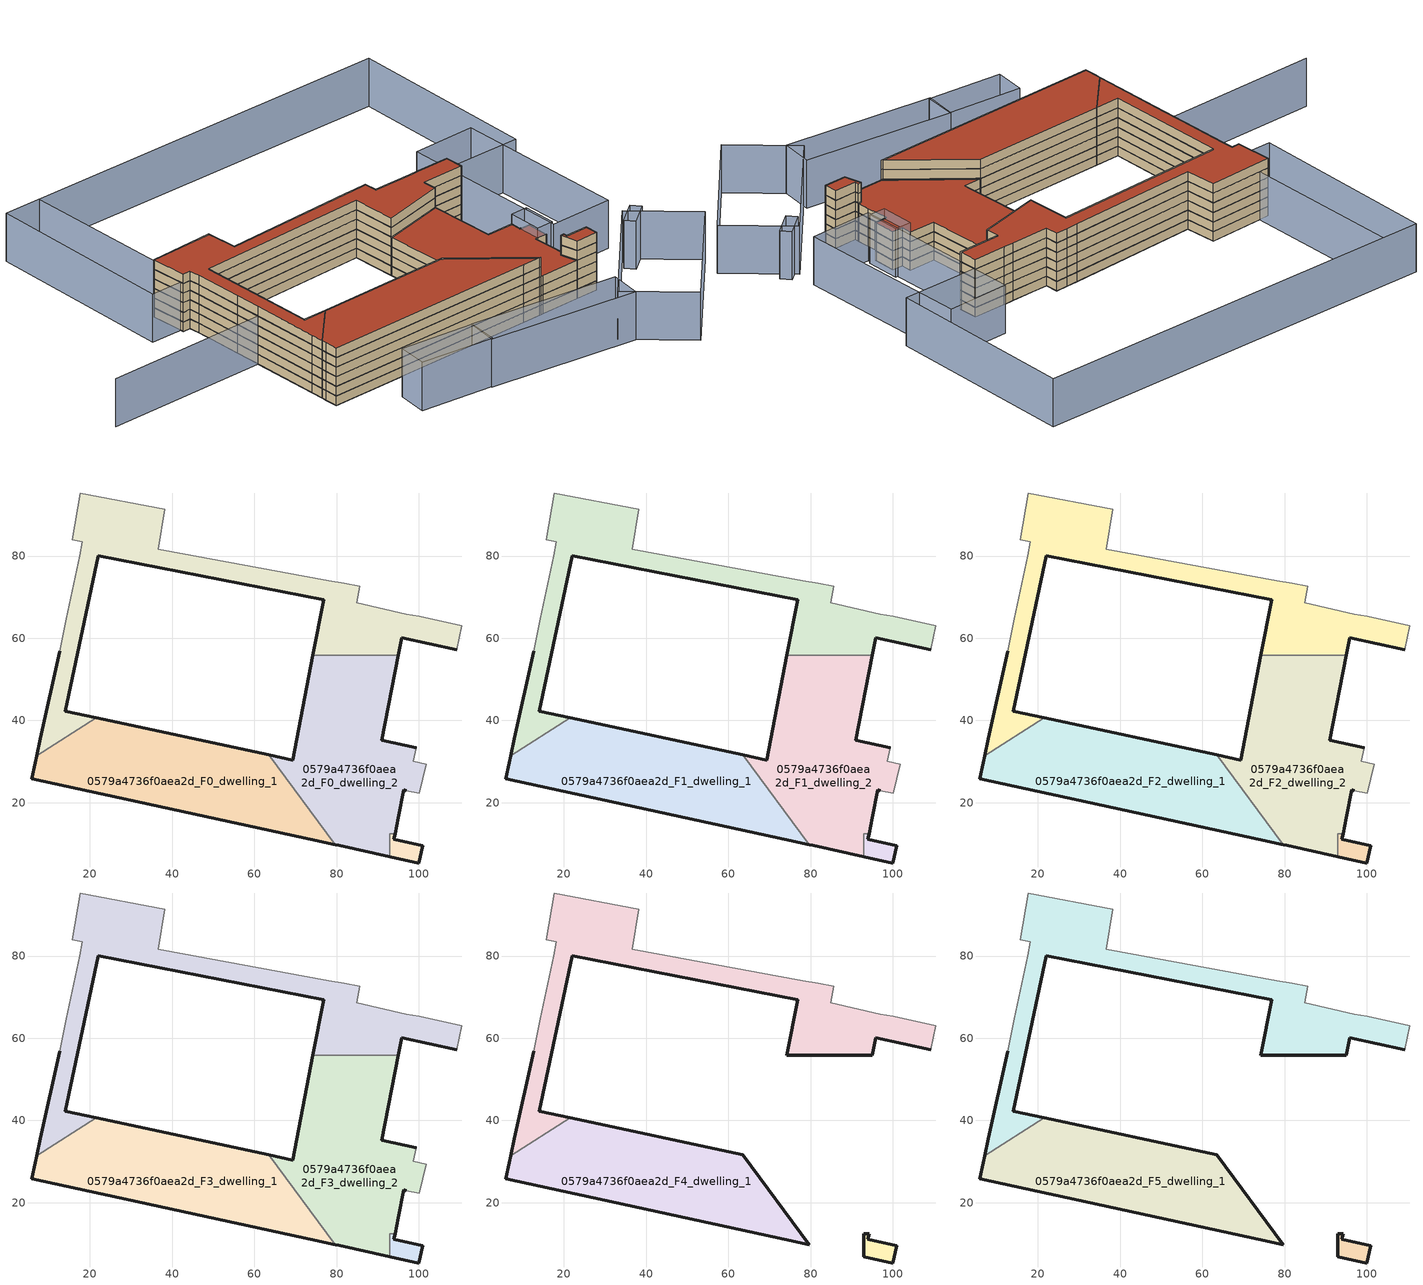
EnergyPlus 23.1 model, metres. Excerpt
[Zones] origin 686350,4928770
0579a4736f0aea2d_F0_dwelling_0
 floor ground (EU_floor_Construction): 109.3,57.15 110.51,63 100.09,65.35 96.97,65.89 84.92,68.65 85.65,72.62 81.82,73.34 78.08,74.04 36.61,81.7 38.16,91.34 17.68,95.34 15.69,83.92 18.16,83.49 17.56,80.11 14.23,64.78 12.6,56.82 7.92,35.5 7.02,31.42 21.55,40.62 13.97,42.25 22.08,80.04 76.89,69.41 74.25,55.83 95,55.83 95.83,60.06 z0
 wall outside (EU_wall_Construction): 109.3,57.15 95.83,60.06 95,55.83 / 74.25,55.83 76.89,69.41 22.08,80.04 13.97,42.25 21.55,40.62 / 7.02,31.42 7.92,35.5 12.6,56.82 z0:3
 wall adiabatic (EU_wall_Construction): 12.6,56.82 14.23,64.78 17.56,80.11 18.16,83.49 15.69,83.92 17.68,95.34 38.16,91.34 36.61,81.7 78.08,74.04 81.82,73.34 85.65,72.62 84.92,68.65 96.97,65.89 100.09,65.35 110.51,63 109.3,57.15 z0:3
 wall to 0579a4736f0aea2d_F0_dwelling_2 (EU_wall_Construction): 95,55.83 74.25,55.83 z0:3
 wall to 0579a4736f0aea2d_F0_dwelling_1 (EU_wall_Construction): 21.55,40.62 7.02,31.42 z0:3
0579a4736f0aea2d_F0_dwelling_1
 floor ground (EU_floor_Construction): 79.73,9.76 63.53,31.61 21.55,40.62 7.02,31.42 6.64,29.68 5.8,25.84 73.61,11.05 z0
 wall outside (EU_wall_Construction): 21.55,40.62 63.53,31.61 / 79.73,9.76 73.61,11.05 5.8,25.84 6.64,29.68 7.02,31.42 z0:3
 wall to 0579a4736f0aea2d_F0_dwelling_2 (EU_wall_Construction): 63.53,31.61 79.73,9.76 z0:3
0579a4736f0aea2d_F0_dwelling_2
 floor ground (EU_floor_Construction): 92.97,6.87 92.97,12.38 94.23,12.38 95.07,16.3 96.32,23.09 97.01,22.95 100.17,22.26 101.87,29.29 98.62,30.05 99.36,33.33 90.97,35.24 95,55.83 74.25,55.83 69.32,30.37 63.53,31.61 79.73,9.76 80.53,9.6 z0
 wall outside (EU_wall_Construction): 63.53,31.61 69.32,30.37 74.25,55.83 / 95,55.83 90.97,35.24 99.36,33.33 / 97.01,22.95 96.32,23.09 95.07,16.3 94.23,12.38 / 92.97,6.87 80.53,9.6 79.73,9.76 z0:3
 wall adiabatic (EU_wall_Construction): 99.36,33.33 98.62,30.05 101.87,29.29 100.17,22.26 97.01,22.95 z0:3
 wall to 0579a4736f0aea2d_F0_circulation (EU_wall_Construction): 94.23,12.38 92.97,12.38 92.97,6.87 z0:3
0579a4736f0aea2d_F0_circulation
 floor ground (EU_floor_Construction): 100.04,5.32 100.94,9.55 93.94,11.07 94.23,12.38 92.97,12.38 92.97,6.87 z0
 wall outside (EU_wall_Construction): 94.23,12.38 93.94,11.07 100.94,9.55 100.04,5.32 92.97,6.87 z0:3
0579a4736f0aea2d_F1_dwelling_0
 floor to 0579a4736f0aea2d_F0_dwelling_0 (EU_floor_Construction): 109.3,57.15 110.51,63 100.09,65.35 96.97,65.89 84.92,68.65 85.65,72.62 81.82,73.34 78.08,74.04 36.61,81.7 38.16,91.34 17.68,95.34 15.69,83.92 18.16,83.49 17.56,80.11 14.23,64.78 12.6,56.82 7.92,35.5 7.02,31.42 21.55,40.62 13.97,42.25 22.08,80.04 76.89,69.41 74.25,55.83 95,55.83 95.83,60.06 z3
 wall outside (EU_wall_Construction): 109.3,57.15 95.83,60.06 95,55.83 / 74.25,55.83 76.89,69.41 22.08,80.04 13.97,42.25 21.55,40.62 / 7.02,31.42 7.92,35.5 12.6,56.82 z3:6
 wall adiabatic (EU_wall_Construction): 12.6,56.82 14.23,64.78 17.56,80.11 18.16,83.49 15.69,83.92 17.68,95.34 38.16,91.34 36.61,81.7 78.08,74.04 81.82,73.34 85.65,72.62 84.92,68.65 96.97,65.89 100.09,65.35 110.51,63 109.3,57.15 z3:6
 wall to 0579a4736f0aea2d_F1_dwelling_2 (EU_wall_Construction): 95,55.83 74.25,55.83 z3:6
 wall to 0579a4736f0aea2d_F1_dwelling_1 (EU_wall_Construction): 21.55,40.62 7.02,31.42 z3:6
0579a4736f0aea2d_F1_dwelling_1
 floor to 0579a4736f0aea2d_F0_dwelling_1 (EU_floor_Construction): 79.73,9.76 63.53,31.61 21.55,40.62 7.02,31.42 6.64,29.68 5.8,25.84 73.61,11.05 z3
 wall outside (EU_wall_Construction): 21.55,40.62 63.53,31.61 / 79.73,9.76 73.61,11.05 5.8,25.84 6.64,29.68 7.02,31.42 z3:6
 wall to 0579a4736f0aea2d_F1_dwelling_2 (EU_wall_Construction): 63.53,31.61 79.73,9.76 z3:6
0579a4736f0aea2d_F1_dwelling_2
 floor to 0579a4736f0aea2d_F0_dwelling_2 (EU_floor_Construction): 92.97,6.87 92.97,12.38 94.23,12.38 95.07,16.3 96.32,23.09 97.01,22.95 100.17,22.26 101.87,29.29 98.62,30.05 99.36,33.33 90.97,35.24 95,55.83 74.25,55.83 69.32,30.37 63.53,31.61 79.73,9.76 80.53,9.6 z3
 wall outside (EU_wall_Construction): 63.53,31.61 69.32,30.37 74.25,55.83 / 95,55.83 90.97,35.24 99.36,33.33 / 97.01,22.95 96.32,23.09 95.07,16.3 94.23,12.38 / 92.97,6.87 80.53,9.6 79.73,9.76 z3:6
 wall adiabatic (EU_wall_Construction): 99.36,33.33 98.62,30.05 101.87,29.29 100.17,22.26 97.01,22.95 z3:6
 wall to 0579a4736f0aea2d_F1_circulation (EU_wall_Construction): 94.23,12.38 92.97,12.38 92.97,6.87 z3:6
0579a4736f0aea2d_F1_circulation
 floor to 0579a4736f0aea2d_F0_circulation (EU_floor_Construction): 100.03,5.32 100.94,9.55 93.94,11.07 94.23,12.38 92.97,12.38 92.97,6.87 z3
 wall outside (EU_wall_Construction): 94.23,12.38 93.94,11.07 100.94,9.55 100.04,5.32 92.97,6.87 z3:6
0579a4736f0aea2d_F2_dwelling_0
 floor to 0579a4736f0aea2d_F1_dwelling_0 (EU_floor_Construction): 109.3,57.15 110.51,63 100.09,65.35 96.97,65.89 84.92,68.65 85.65,72.62 81.82,73.34 78.08,74.04 36.61,81.7 38.16,91.34 17.68,95.34 15.69,83.92 18.16,83.49 17.56,80.11 14.23,64.78 12.6,56.82 7.92,35.5 7.02,31.42 21.55,40.62 13.97,42.25 22.08,80.04 76.89,69.41 74.25,55.83 95,55.83 95.83,60.06 z6
 wall outside (EU_wall_Construction): 109.3,57.15 95.83,60.06 95,55.83 / 74.25,55.83 76.89,69.41 22.08,80.04 13.97,42.25 21.55,40.62 / 7.02,31.42 7.92,35.5 12.6,56.82 z6:9
 wall adiabatic (EU_wall_Construction): 12.6,56.82 14.23,64.78 17.56,80.11 18.16,83.49 15.69,83.92 17.68,95.34 38.16,91.34 36.61,81.7 78.08,74.04 81.82,73.34 85.65,72.62 84.92,68.65 96.97,65.89 100.09,65.35 110.51,63 109.3,57.15 z6:9
 wall to 0579a4736f0aea2d_F2_dwelling_2 (EU_wall_Construction): 95,55.83 74.25,55.83 z6:9
 wall to 0579a4736f0aea2d_F2_dwelling_1 (EU_wall_Construction): 21.55,40.62 7.02,31.42 z6:9
0579a4736f0aea2d_F2_dwelling_1
 floor to 0579a4736f0aea2d_F1_dwelling_1 (EU_floor_Construction): 79.73,9.76 63.53,31.61 21.55,40.62 7.02,31.42 6.64,29.68 5.8,25.84 73.61,11.05 z6
 wall outside (EU_wall_Construction): 21.55,40.62 63.53,31.61 / 79.73,9.76 73.61,11.05 5.8,25.84 6.64,29.68 7.02,31.42 z6:9
 wall to 0579a4736f0aea2d_F2_dwelling_2 (EU_wall_Construction): 63.53,31.61 79.73,9.76 z6:9
0579a4736f0aea2d_F2_dwelling_2
 floor to 0579a4736f0aea2d_F1_dwelling_2 (EU_floor_Construction): 92.97,6.87 92.97,12.38 94.23,12.38 95.07,16.3 96.32,23.09 97.01,22.95 100.17,22.26 101.87,29.29 98.62,30.05 99.36,33.33 90.97,35.24 95,55.83 74.25,55.83 69.32,30.37 63.53,31.61 79.73,9.76 80.53,9.6 z6
 wall outside (EU_wall_Construction): 63.53,31.61 69.32,30.37 74.25,55.83 / 95,55.83 90.97,35.24 99.36,33.33 / 97.01,22.95 96.32,23.09 95.07,16.3 94.23,12.38 / 92.97,6.87 80.53,9.6 79.73,9.76 z6:9
 wall adiabatic (EU_wall_Construction): 99.36,33.33 98.62,30.05 101.87,29.29 100.17,22.26 97.01,22.95 z6:9
 wall to 0579a4736f0aea2d_F2_circulation (EU_wall_Construction): 94.23,12.38 92.97,12.38 92.97,6.87 z6:9
0579a4736f0aea2d_F2_circulation
 floor to 0579a4736f0aea2d_F1_circulation (EU_floor_Construction): 100.03,5.32 100.94,9.55 93.94,11.07 94.23,12.38 92.97,12.38 92.97,6.87 z6
 wall outside (EU_wall_Construction): 94.23,12.38 93.94,11.07 100.94,9.55 100.04,5.32 92.97,6.87 z6:9
0579a4736f0aea2d_F3_dwelling_0
 floor to 0579a4736f0aea2d_F2_dwelling_0 (EU_floor_Construction): 109.3,57.15 110.51,63 100.09,65.35 96.97,65.89 84.92,68.65 85.65,72.62 81.82,73.34 78.08,74.04 36.61,81.7 38.16,91.34 17.68,95.34 15.69,83.92 18.16,83.49 17.56,80.11 14.23,64.78 12.6,56.82 7.92,35.5 7.02,31.42 21.55,40.62 13.97,42.25 22.08,80.04 76.89,69.41 74.25,55.83 95,55.83 95.83,60.06 z9
 wall outside (EU_wall_Construction): 109.3,57.15 95.83,60.06 95,55.83 / 74.25,55.83 76.89,69.41 22.08,80.04 13.97,42.25 21.55,40.62 / 7.02,31.42 7.92,35.5 12.6,56.82 z9:12
 wall adiabatic (EU_wall_Construction): 12.6,56.82 14.23,64.78 17.56,80.11 18.16,83.49 15.69,83.92 17.68,95.34 38.16,91.34 36.61,81.7 78.08,74.04 81.82,73.34 85.65,72.62 84.92,68.65 96.97,65.89 100.09,65.35 110.51,63 109.3,57.15 z9:12
 wall to 0579a4736f0aea2d_F3_dwelling_2 (EU_wall_Construction): 95,55.83 74.25,55.83 z9:12
 wall to 0579a4736f0aea2d_F3_dwelling_1 (EU_wall_Construction): 21.55,40.62 7.02,31.42 z9:12
0579a4736f0aea2d_F3_dwelling_1
 floor to 0579a4736f0aea2d_F2_dwelling_1 (EU_floor_Construction): 79.73,9.76 63.53,31.61 21.55,40.62 7.02,31.42 6.64,29.68 5.8,25.84 73.61,11.05 z9
 wall outside (EU_wall_Construction): 21.55,40.62 63.53,31.61 / 79.73,9.76 73.61,11.05 5.8,25.84 6.64,29.68 7.02,31.42 z9:12
 wall to 0579a4736f0aea2d_F3_dwelling_2 (EU_wall_Construction): 63.53,31.61 79.73,9.76 z9:12
0579a4736f0aea2d_F3_dwelling_2
 floor to 0579a4736f0aea2d_F2_dwelling_2 (EU_floor_Construction): 92.97,6.87 92.97,12.38 94.23,12.38 95.07,16.3 96.32,23.09 97.01,22.95 100.17,22.26 101.87,29.29 98.62,30.05 99.36,33.33 90.97,35.24 95,55.83 74.25,55.83 69.32,30.37 63.53,31.61 79.73,9.76 80.53,9.6 z9
 wall outside (EU_wall_Construction): 63.53,31.61 69.32,30.37 74.25,55.83 / 95,55.83 90.97,35.24 99.36,33.33 / 97.01,22.95 96.32,23.09 95.07,16.3 94.23,12.38 / 92.97,6.87 80.53,9.6 79.73,9.76 z9:12
 wall adiabatic (EU_wall_Construction): 99.36,33.33 98.62,30.05 101.87,29.29 100.17,22.26 97.01,22.95 z9:12
 wall to 0579a4736f0aea2d_F3_circulation (EU_wall_Construction): 94.23,12.38 92.97,12.38 92.97,6.87 z9:12
 roof outside (EU_roof_Construction): 95,55.83 90.97,35.24 99.36,33.33 98.62,30.05 101.87,29.29 100.17,22.26 97.01,22.95 96.32,23.09 95.07,16.3 94.23,12.38 92.97,12.38 92.97,6.87 80.53,9.6 79.73,9.76 63.53,31.61 69.32,30.37 74.25,55.83 z12
0579a4736f0aea2d_F3_circulation
 floor to 0579a4736f0aea2d_F2_circulation (EU_floor_Construction): 100.03,5.32 100.94,9.55 93.94,11.07 94.23,12.38 92.97,12.38 92.97,6.87 z9
 wall outside (EU_wall_Construction): 94.23,12.38 93.94,11.07 100.94,9.55 100.04,5.32 92.97,6.87 z9:12
0579a4736f0aea2d_F4_dwelling_0
 floor to 0579a4736f0aea2d_F3_dwelling_0 (EU_floor_Construction): 109.3,57.15 110.51,63 100.09,65.35 96.97,65.89 84.92,68.65 85.65,72.62 81.82,73.34 78.08,74.04 36.61,81.7 38.16,91.34 17.68,95.34 15.69,83.92 18.16,83.49 17.56,80.11 14.23,64.78 12.6,56.82 7.92,35.5 7.02,31.42 21.55,40.62 13.97,42.25 22.08,80.04 76.89,69.41 74.25,55.83 95,55.83 95.83,60.06 z12
 wall outside (EU_wall_Construction): 109.3,57.15 95.83,60.06 95,55.83 74.25,55.83 76.89,69.41 22.08,80.04 13.97,42.25 21.55,40.62 / 7.02,31.42 7.92,35.5 12.6,56.82 z12:15
 wall adiabatic (EU_wall_Construction): 12.6,56.82 14.23,64.78 17.56,80.11 18.16,83.49 15.69,83.92 17.68,95.34 38.16,91.34 36.61,81.7 78.08,74.04 81.82,73.34 85.65,72.62 84.92,68.65 96.97,65.89 100.09,65.35 110.51,63 109.3,57.15 z12:15
 wall to 0579a4736f0aea2d_F4_dwelling_1 (EU_wall_Construction): 21.55,40.62 7.02,31.42 z12:15
0579a4736f0aea2d_F4_dwelling_1
 floor to 0579a4736f0aea2d_F3_dwelling_1 (EU_floor_Construction): 79.73,9.76 63.53,31.61 21.55,40.62 7.02,31.42 6.64,29.68 5.8,25.84 73.61,11.05 z12
 wall outside (EU_wall_Construction): 21.55,40.62 63.53,31.61 79.73,9.76 73.61,11.05 5.8,25.84 6.64,29.68 7.02,31.42 z12:15
0579a4736f0aea2d_F4_circulation
 floor to 0579a4736f0aea2d_F3_circulation (EU_floor_Construction): 100.03,5.32 100.94,9.55 93.94,11.07 94.23,12.38 92.97,12.38 92.97,6.87 z12
 wall outside (EU_wall_Construction): 94.23,12.38 93.94,11.07 100.94,9.55 100.04,5.32 92.97,6.87 92.97,12.38 94.23,12.38 z12:15
0579a4736f0aea2d_F5_dwelling_0
 floor to 0579a4736f0aea2d_F4_dwelling_0 (EU_floor_Construction): 109.3,57.15 110.51,63 100.09,65.35 96.97,65.89 84.92,68.65 85.65,72.62 81.82,73.34 78.08,74.04 36.61,81.7 38.16,91.34 17.68,95.34 15.69,83.92 18.16,83.49 17.56,80.11 14.23,64.78 12.6,56.82 7.92,35.5 7.02,31.42 21.55,40.62 13.97,42.25 22.08,80.04 76.89,69.41 74.25,55.83 95,55.83 95.83,60.06 z15
 wall outside (EU_wall_Construction): 109.3,57.15 95.83,60.06 95,55.83 74.25,55.83 76.89,69.41 22.08,80.04 13.97,42.25 21.55,40.62 / 7.02,31.42 7.92,35.5 12.6,56.82 z15:18
 wall adiabatic (EU_wall_Construction): 12.6,56.82 14.23,64.78 17.56,80.11 18.16,83.49 15.69,83.92 17.68,95.34 38.16,91.34 36.61,81.7 78.08,74.04 81.82,73.34 85.65,72.62 84.92,68.65 96.97,65.89 100.09,65.35 110.51,63 109.3,57.15 z15:18
 wall to 0579a4736f0aea2d_F5_dwelling_1 (EU_wall_Construction): 21.55,40.62 7.02,31.42 z15:18
 roof outside (EU_roof_Construction): 100.09,65.35 110.51,63 109.3,57.15 95.83,60.06 95,55.83 74.25,55.83 76.89,69.41 22.08,80.04 13.97,42.25 21.55,40.62 7.02,31.42 7.92,35.5 12.6,56.82 14.23,64.78 17.56,80.11 18.16,83.49 15.69,83.92 17.68,95.34 38.16,91.34 36.61,81.7 78.08,74.04 81.82,73.34 85.65,72.62 84.92,68.65 96.97,65.89 z18
0579a4736f0aea2d_F5_dwelling_1
 floor to 0579a4736f0aea2d_F4_dwelling_1 (EU_floor_Construction): 79.73,9.76 63.53,31.61 21.55,40.62 7.02,31.42 6.64,29.68 5.8,25.84 73.61,11.05 z15
 wall outside (EU_wall_Construction): 21.55,40.62 63.53,31.61 79.73,9.76 73.61,11.05 5.8,25.84 6.64,29.68 7.02,31.42 z15:18
 roof outside (EU_roof_Construction): 63.53,31.61 79.73,9.76 73.61,11.05 5.8,25.84 6.64,29.68 7.02,31.42 21.55,40.62 z18
0579a4736f0aea2d_F5_circulation
 floor to 0579a4736f0aea2d_F4_circulation (EU_floor_Construction): 100.03,5.32 100.94,9.55 93.94,11.07 94.23,12.38 92.97,12.38 92.97,6.87 z15
 wall outside (EU_wall_Construction): 94.23,12.38 93.94,11.07 100.94,9.55 100.04,5.32 92.97,6.87 92.97,12.38 94.23,12.38 z15:18
 roof outside (EU_roof_Construction): 100.94,9.55 100.04,5.32 92.97,6.87 92.97,12.38 94.23,12.38 93.94,11.07 z18
shading: 31.64,143.25 12.6,56.82 / 12.6,56.82 -38.58,68.09 / 80.74,-15.38 118.44,9.82 / 118.44,9.82 130.98,-8.94 / 130.98,-8.94 93.28,-34.14 / 93.28,-34.14 80.74,-15.38 / 42.46,6.62 86.99,-10.01 / 86.99,-10.01 83.46,-19.45 / 83.46,-19.45 38.93,-2.82 / 38.93,-2.82 42.46,6.62 / 20.35,14.12 42.58,6.39 / 42.58,6.39 39.43,-2.67 / 39.43,-2.67 17.2,5.06 / 17.2,5.06 20.35,14.12 / 114.32,6.39 122.16,9.99 / 122.16,9.99 123.6,6.85 / 123.6,6.85 115.76,3.25 / 115.76,3.25 114.32,6.39 / 104.53,32.19 102.23,21.81 / 102.23,21.81 97.05,22.95 / 97.05,22.95 99.35,33.34 / 99.35,33.34 104.53,32.19 / 132.65,70.55 121.02,16.45 / 121.02,16.45 101.41,20.66 / 101.41,20.66 113.04,74.77 / 113.04,74.77 132.65,70.55 / 20.1,146.41 148.53,115.87 / 148.53,115.87 134.5,56.87 / 134.5,56.87 6.07,87.4 / 6.07,87.4 20.1,146.41 z0:15
[Building]
EU S2 Campaign: North Axis=0; Terrain=City; Solar Distribution=FullExterior
[Site:Location]
Bologna: Latitude=44.5; Longitude=11.25; Time Zone=1; Elevation=37
[SizingPeriod:WeatherFileDays]
AnnualSizingPeriod: Begin Month=1; Begin Day of Month=1; End Month=12; End Day of Month=31; Day of Week for Start Day=Monday; Use Weather File Daylight Saving Period=No; Use Weather File Rain and Snow Indicators=No
[MATERIAL]
EU_InternalMass_Material: Roughness=MediumRough; Thickness=0.1; Conductivity=1; Density=1800; Specific Heat=900; Thermal Absorptance=0.9; Solar Absorptance=0.7; Visible Absorptance=0.7
[MATERIAL:NOMASS] Roughness=MediumRough; Thermal Absorptance=0.9; Solar Absorptance=0.7; Visible Absorptance=0.7
Name | Thermal Resistance
EU_wall_NoMass | 0.905828
EU_roof_NoMass | 0.37593
EU_floor_NoMass | 0.67114
[CONSTRUCTION]
EU_wall_Construction: EU_wall_NoMass
EU_roof_Construction: EU_roof_NoMass
EU_floor_Construction: EU_floor_NoMass
EU_InternalMass_Construction: EU_InternalMass_Material
[ZONE] Type=1; Multiplier=1; Ceiling Height=autocalculate; Floor Area=autocalculate; Part of Total Floor Area=Yes
Name | Volume
0579a4736f0aea2d_F0_dwelling_0; 0579a4736f0aea2d_F1_dwelling_0; 0579a4736f0aea2d_F2_dwelling_0; 0579a4736f0aea2d_F3_dwelling_0; 0579a4736f0aea2d_F4_dwelling_0; 0579a4736f0aea2d_F5_dwelling_0 | 3292.54
0579a4736f0aea2d_F0_dwelling_1; 0579a4736f0aea2d_F1_dwelling_1; 0579a4736f0aea2d_F2_dwelling_1; 0579a4736f0aea2d_F3_dwelling_1; 0579a4736f0aea2d_F4_dwelling_1; 0579a4736f0aea2d_F5_dwelling_1 | 3285.7
0579a4736f0aea2d_F0_dwelling_2; 0579a4736f0aea2d_F1_dwelling_2; 0579a4736f0aea2d_F2_dwelling_2; 0579a4736f0aea2d_F3_dwelling_2 | 3296.02
0579a4736f0aea2d_F0_circulation | 103.848
0579a4736f0aea2d_F1_circulation; 0579a4736f0aea2d_F2_circulation; 0579a4736f0aea2d_F3_circulation; 0579a4736f0aea2d_F4_circulation; 0579a4736f0aea2d_F5_circulation | 103.846
[INTERNALMASS] Construction=EU_InternalMass_Construction
Name | Zone or ZoneList | Surface Area
0579a4736f0aea2d_F0_dwelling_0_EU_InternalMass | 0579a4736f0aea2d_F0_dwelling_0 | 1097.53
0579a4736f0aea2d_F0_dwelling_1_EU_InternalMass | 0579a4736f0aea2d_F0_dwelling_1 | 1095.22
0579a4736f0aea2d_F0_dwelling_2_EU_InternalMass | 0579a4736f0aea2d_F0_dwelling_2 | 1098.67
0579a4736f0aea2d_F1_dwelling_0_EU_InternalMass | 0579a4736f0aea2d_F1_dwelling_0 | 1097.53
0579a4736f0aea2d_F1_dwelling_1_EU_InternalMass | 0579a4736f0aea2d_F1_dwelling_1 | 1095.22
0579a4736f0aea2d_F1_dwelling_2_EU_InternalMass | 0579a4736f0aea2d_F1_dwelling_2 | 1098.67
0579a4736f0aea2d_F2_dwelling_0_EU_InternalMass | 0579a4736f0aea2d_F2_dwelling_0 | 1097.53
0579a4736f0aea2d_F2_dwelling_1_EU_InternalMass | 0579a4736f0aea2d_F2_dwelling_1 | 1095.22
0579a4736f0aea2d_F2_dwelling_2_EU_InternalMass | 0579a4736f0aea2d_F2_dwelling_2 | 1098.67
0579a4736f0aea2d_F3_dwelling_0_EU_InternalMass | 0579a4736f0aea2d_F3_dwelling_0 | 1097.53
0579a4736f0aea2d_F3_dwelling_1_EU_InternalMass | 0579a4736f0aea2d_F3_dwelling_1 | 1095.22
0579a4736f0aea2d_F3_dwelling_2_EU_InternalMass | 0579a4736f0aea2d_F3_dwelling_2 | 1098.67
0579a4736f0aea2d_F4_dwelling_0_EU_InternalMass | 0579a4736f0aea2d_F4_dwelling_0 | 1513.12
0579a4736f0aea2d_F4_dwelling_1_EU_InternalMass | 0579a4736f0aea2d_F4_dwelling_1 | 1513.12
0579a4736f0aea2d_F5_dwelling_0_EU_InternalMass | 0579a4736f0aea2d_F5_dwelling_0 | 1513.12
0579a4736f0aea2d_F5_dwelling_1_EU_InternalMass | 0579a4736f0aea2d_F5_dwelling_1 | 1513.12
[OTHEREQUIPMENT] Fuel Type=Electricity; Design Level Calculation Method=Watts/Area; Power per Zone Floor Area=1; Fraction Latent=0; Fraction Radiant=0; Fraction Lost=0; Carbon Dioxide Generation Rate=0; EndUse Subcategory=EU_Step8_InternalGains
Name | Zone or ZoneList or Space or SpaceList | Schedule
EU_Step8_InternalGain_0579a4736f0aea2d_F0_dwelling_0_f000 | 0579a4736f0aea2d_F0_dwelling_0 | EU_Step8_GainSchedule_0579a4736f0aea2d_F0_dwelling_0_f000
EU_Step8_InternalGain_0579a4736f0aea2d_F0_dwelling_1_f000 | 0579a4736f0aea2d_F0_dwelling_1 | EU_Step8_GainSchedule_0579a4736f0aea2d_F0_dwelling_1_f000
EU_Step8_InternalGain_0579a4736f0aea2d_F0_dwelling_2_f000 | 0579a4736f0aea2d_F0_dwelling_2 | EU_Step8_GainSchedule_0579a4736f0aea2d_F0_dwelling_2_f000
EU_Step8_InternalGain_0579a4736f0aea2d_F1_dwelling_0_f000 | 0579a4736f0aea2d_F1_dwelling_0 | EU_Step8_GainSchedule_0579a4736f0aea2d_F1_dwelling_0_f000
EU_Step8_InternalGain_0579a4736f0aea2d_F1_dwelling_1_f000 | 0579a4736f0aea2d_F1_dwelling_1 | EU_Step8_GainSchedule_0579a4736f0aea2d_F1_dwelling_1_f000
EU_Step8_InternalGain_0579a4736f0aea2d_F1_dwelling_2_f000 | 0579a4736f0aea2d_F1_dwelling_2 | EU_Step8_GainSchedule_0579a4736f0aea2d_F1_dwelling_2_f000
EU_Step8_InternalGain_0579a4736f0aea2d_F2_dwelling_0_f000 | 0579a4736f0aea2d_F2_dwelling_0 | EU_Step8_GainSchedule_0579a4736f0aea2d_F2_dwelling_0_f000
EU_Step8_InternalGain_0579a4736f0aea2d_F2_dwelling_1_f000 | 0579a4736f0aea2d_F2_dwelling_1 | EU_Step8_GainSchedule_0579a4736f0aea2d_F2_dwelling_1_f000
EU_Step8_InternalGain_0579a4736f0aea2d_F2_dwelling_2_f000 | 0579a4736f0aea2d_F2_dwelling_2 | EU_Step8_GainSchedule_0579a4736f0aea2d_F2_dwelling_2_f000
EU_Step8_InternalGain_0579a4736f0aea2d_F3_dwelling_0_f000 | 0579a4736f0aea2d_F3_dwelling_0 | EU_Step8_GainSchedule_0579a4736f0aea2d_F3_dwelling_0_f000
EU_Step8_InternalGain_0579a4736f0aea2d_F3_dwelling_1_f000 | 0579a4736f0aea2d_F3_dwelling_1 | EU_Step8_GainSchedule_0579a4736f0aea2d_F3_dwelling_1_f000
EU_Step8_InternalGain_0579a4736f0aea2d_F3_dwelling_2_f000 | 0579a4736f0aea2d_F3_dwelling_2 | EU_Step8_GainSchedule_0579a4736f0aea2d_F3_dwelling_2_f000
EU_Step8_InternalGain_0579a4736f0aea2d_F4_dwelling_0_f000 | 0579a4736f0aea2d_F4_dwelling_0 | EU_Step8_GainSchedule_0579a4736f0aea2d_F4_dwelling_0_f000
EU_Step8_InternalGain_0579a4736f0aea2d_F4_dwelling_1_f000 | 0579a4736f0aea2d_F4_dwelling_1 | EU_Step8_GainSchedule_0579a4736f0aea2d_F4_dwelling_1_f000
EU_Step8_InternalGain_0579a4736f0aea2d_F5_dwelling_0_f000 | 0579a4736f0aea2d_F5_dwelling_0 | EU_Step8_GainSchedule_0579a4736f0aea2d_F5_dwelling_0_f000
EU_Step8_InternalGain_0579a4736f0aea2d_F5_dwelling_1_f000 | 0579a4736f0aea2d_F5_dwelling_1 | EU_Step8_GainSchedule_0579a4736f0aea2d_F5_dwelling_1_f000
[ZONEINFILTRATION:DESIGNFLOWRATE] Schedule=EU_AlwaysOn; Design Flow Rate Calculation Method=Flow/Area; Flow Rate per Floor Area=0.0005; Constant Term Coefficient=1; Temperature Term Coefficient=0; Velocity Term Coefficient=0; Velocity Squared Term Coefficient=0
Name | Zone or ZoneList or Space or SpaceList
EU_Circulation_Infiltration_0579a4736f0aea2d_F0_circulation | 0579a4736f0aea2d_F0_circulation
EU_Circulation_Infiltration_0579a4736f0aea2d_F1_circulation | 0579a4736f0aea2d_F1_circulation
EU_Circulation_Infiltration_0579a4736f0aea2d_F2_circulation | 0579a4736f0aea2d_F2_circulation
EU_Circulation_Infiltration_0579a4736f0aea2d_F3_circulation | 0579a4736f0aea2d_F3_circulation
EU_Circulation_Infiltration_0579a4736f0aea2d_F4_circulation | 0579a4736f0aea2d_F4_circulation
EU_Circulation_Infiltration_0579a4736f0aea2d_F5_circulation | 0579a4736f0aea2d_F5_circulation
[ZONEVENTILATION:DESIGNFLOWRATE] Schedule=EU_AlwaysOn; Design Flow Rate Calculation Method=AirChanges/Hour; Air Changes per Hour=0.73129; Ventilation Type=Natural; Fan Pressure Rise=0; Fan Total Efficiency=1; Constant Term Coefficient=1; Temperature Term Coefficient=0; Velocity Term Coefficient=0; Velocity Squared Term Coefficient=0; Minimum Indoor Temperature=-100; Maximum Indoor Temperature=100; Delta Temperature=-100; Minimum Outdoor Temperature=-100; Maximum Outdoor Temperature=100; Maximum Wind Speed=40
Name | Zone or ZoneList or Space or SpaceList
EU_ConstantAir_0579a4736f0aea2d_F0_dwelling_0 | 0579a4736f0aea2d_F0_dwelling_0
EU_ConstantAir_0579a4736f0aea2d_F0_dwelling_1 | 0579a4736f0aea2d_F0_dwelling_1
EU_ConstantAir_0579a4736f0aea2d_F0_dwelling_2 | 0579a4736f0aea2d_F0_dwelling_2
EU_ConstantAir_0579a4736f0aea2d_F1_dwelling_0 | 0579a4736f0aea2d_F1_dwelling_0
EU_ConstantAir_0579a4736f0aea2d_F1_dwelling_1 | 0579a4736f0aea2d_F1_dwelling_1
EU_ConstantAir_0579a4736f0aea2d_F1_dwelling_2 | 0579a4736f0aea2d_F1_dwelling_2
EU_ConstantAir_0579a4736f0aea2d_F2_dwelling_0 | 0579a4736f0aea2d_F2_dwelling_0
EU_ConstantAir_0579a4736f0aea2d_F2_dwelling_1 | 0579a4736f0aea2d_F2_dwelling_1
EU_ConstantAir_0579a4736f0aea2d_F2_dwelling_2 | 0579a4736f0aea2d_F2_dwelling_2
EU_ConstantAir_0579a4736f0aea2d_F3_dwelling_0 | 0579a4736f0aea2d_F3_dwelling_0
EU_ConstantAir_0579a4736f0aea2d_F3_dwelling_1 | 0579a4736f0aea2d_F3_dwelling_1
EU_ConstantAir_0579a4736f0aea2d_F3_dwelling_2 | 0579a4736f0aea2d_F3_dwelling_2
EU_ConstantAir_0579a4736f0aea2d_F4_dwelling_0 | 0579a4736f0aea2d_F4_dwelling_0
EU_ConstantAir_0579a4736f0aea2d_F4_dwelling_1 | 0579a4736f0aea2d_F4_dwelling_1
EU_ConstantAir_0579a4736f0aea2d_F5_dwelling_0 | 0579a4736f0aea2d_F5_dwelling_0
EU_ConstantAir_0579a4736f0aea2d_F5_dwelling_1 | 0579a4736f0aea2d_F5_dwelling_1
[HVACTEMPLATE:THERMOSTAT] Constant Heating Setpoint=20; Constant Cooling Setpoint=50
EU_HeatOnly_0579a4736f0aea2d_F0_dwelling_0; EU_HeatOnly_0579a4736f0aea2d_F0_dwelling_1; EU_HeatOnly_0579a4736f0aea2d_F0_dwelling_2; EU_HeatOnly_0579a4736f0aea2d_F1_dwelling_0; EU_HeatOnly_0579a4736f0aea2d_F1_dwelling_1; EU_HeatOnly_0579a4736f0aea2d_F1_dwelling_2; EU_HeatOnly_0579a4736f0aea2d_F2_dwelling_0; EU_HeatOnly_0579a4736f0aea2d_F2_dwelling_1; EU_HeatOnly_0579a4736f0aea2d_F2_dwelling_2; EU_HeatOnly_0579a4736f0aea2d_F3_dwelling_0; EU_HeatOnly_0579a4736f0aea2d_F3_dwelling_1; EU_HeatOnly_0579a4736f0aea2d_F3_dwelling_2; EU_HeatOnly_0579a4736f0aea2d_F4_dwelling_0; EU_HeatOnly_0579a4736f0aea2d_F4_dwelling_1; EU_HeatOnly_0579a4736f0aea2d_F5_dwelling_0; EU_HeatOnly_0579a4736f0aea2d_F5_dwelling_1
[HVACTEMPLATE:ZONE:IDEALLOADSAIRSYSTEM] System Availability Schedule=EU_AlwaysOn; Maximum Heating Supply Air Temperature=50; Minimum Cooling Supply Air Temperature=13; Maximum Heating Supply Air Humidity Ratio=0.0156; Minimum Cooling Supply Air Humidity Ratio=0.0077; Heating Limit=NoLimit; Cooling Limit=NoLimit; Heating Availability Schedule=EU_AlwaysOn; Cooling Availability Schedule=EU_CoolingOff; Dehumidification Control Type=ConstantSensibleHeatRatio; Cooling Sensible Heat Ratio=0.7; Dehumidification Setpoint=60; Humidification Control Type=None; Humidification Setpoint=30; Outdoor Air Method=None; Outdoor Air Flow Rate per Person=0.00944; Outdoor Air Flow Rate per Zone Floor Area=0; Outdoor Air Flow Rate per Zone=0; Demand Controlled Ventilation Type=None; Outdoor Air Economizer Type=NoEconomizer; Heat Recovery Type=None; Sensible Heat Recovery Effectiveness=0.7; Latent Heat Recovery Effectiveness=0.65
Name | Template Thermostat
0579a4736f0aea2d_F0_dwelling_0 | EU_HeatOnly_0579a4736f0aea2d_F0_dwelling_0
0579a4736f0aea2d_F0_dwelling_1 | EU_HeatOnly_0579a4736f0aea2d_F0_dwelling_1
0579a4736f0aea2d_F0_dwelling_2 | EU_HeatOnly_0579a4736f0aea2d_F0_dwelling_2
0579a4736f0aea2d_F1_dwelling_0 | EU_HeatOnly_0579a4736f0aea2d_F1_dwelling_0
0579a4736f0aea2d_F1_dwelling_1 | EU_HeatOnly_0579a4736f0aea2d_F1_dwelling_1
0579a4736f0aea2d_F1_dwelling_2 | EU_HeatOnly_0579a4736f0aea2d_F1_dwelling_2
0579a4736f0aea2d_F2_dwelling_0 | EU_HeatOnly_0579a4736f0aea2d_F2_dwelling_0
0579a4736f0aea2d_F2_dwelling_1 | EU_HeatOnly_0579a4736f0aea2d_F2_dwelling_1
0579a4736f0aea2d_F2_dwelling_2 | EU_HeatOnly_0579a4736f0aea2d_F2_dwelling_2
0579a4736f0aea2d_F3_dwelling_0 | EU_HeatOnly_0579a4736f0aea2d_F3_dwelling_0
0579a4736f0aea2d_F3_dwelling_1 | EU_HeatOnly_0579a4736f0aea2d_F3_dwelling_1
0579a4736f0aea2d_F3_dwelling_2 | EU_HeatOnly_0579a4736f0aea2d_F3_dwelling_2
0579a4736f0aea2d_F4_dwelling_0 | EU_HeatOnly_0579a4736f0aea2d_F4_dwelling_0
0579a4736f0aea2d_F4_dwelling_1 | EU_HeatOnly_0579a4736f0aea2d_F4_dwelling_1
0579a4736f0aea2d_F5_dwelling_0 | EU_HeatOnly_0579a4736f0aea2d_F5_dwelling_0
0579a4736f0aea2d_F5_dwelling_1 | EU_HeatOnly_0579a4736f0aea2d_F5_dwelling_1
[SIZING:ZONE] Zone Cooling Design Supply Air Temperature Input Method=SupplyAirTemperature; Zone Cooling Design Supply Air Temperature=13; Zone Heating Design Supply Air Temperature Input Method=SupplyAirTemperature; Zone Heating Design Supply Air Temperature=50; Zone Cooling Design Supply Air Humidity Ratio=0.008; Zone Heating Design Supply Air Humidity Ratio=0.008; Cooling Design Air Flow Method=DesignDay; Cooling Design Air Flow Rate=0; Cooling Minimum Air Flow per Zone Floor Area=0.000762; Cooling Minimum Air Flow=0; Cooling Minimum Air Flow Fraction=0.2; Heating Design Air Flow Method=DesignDay; Heating Design Air Flow Rate=0; Heating Maximum Air Flow per Zone Floor Area=0.002032; Heating Maximum Air Flow=0.141576; Heating Maximum Air Flow Fraction=0.3; Account for Dedicated Outdoor Air System=No; Dedicated Outdoor Air System Control Strategy=NeutralSupplyAir; Dedicated Outdoor Air Low Setpoint Temperature for Design=autosize; Dedicated Outdoor Air High Setpoint Temperature for Design=autosize; Zone Load Sizing Method=Sensible Load Only No Latent Load; Zone Latent Cooling Design Supply Air Humidity Ratio Input Method=HumidityRatioDifference; Zone Cooling Design Supply Air Humidity Ratio Difference=0.005; Zone Latent Heating Design Supply Air Humidity Ratio Input Method=HumidityRatioDifference; Zone Humidification Design Supply Air Humidity Ratio Difference=0.005
0579a4736f0aea2d_F0_dwelling_0; 0579a4736f0aea2d_F0_dwelling_1; 0579a4736f0aea2d_F0_dwelling_2; 0579a4736f0aea2d_F1_dwelling_0; 0579a4736f0aea2d_F1_dwelling_1; 0579a4736f0aea2d_F1_dwelling_2; 0579a4736f0aea2d_F2_dwelling_0; 0579a4736f0aea2d_F2_dwelling_1; 0579a4736f0aea2d_F2_dwelling_2; 0579a4736f0aea2d_F3_dwelling_0; 0579a4736f0aea2d_F3_dwelling_1; 0579a4736f0aea2d_F3_dwelling_2; 0579a4736f0aea2d_F4_dwelling_0; 0579a4736f0aea2d_F4_dwelling_1; 0579a4736f0aea2d_F5_dwelling_0; 0579a4736f0aea2d_F5_dwelling_1
[SCHEDULE:CONSTANT]
Name | Hourly Value
EU_AlwaysOn | 1
EU_CoolingOff | 0
[SCHEDULE:FILE] Column Number=1; Rows to Skip at Top=0; Number of Hours of Data=8760; Column Separator=Comma; Interpolate to Timestep=No; Minutes per Item=60; Adjust Schedule for Daylight Savings=Yes
Name | File
EU_Step8_GainSchedule_0579a4736f0aea2d_F0_dwelling_0_f000 | ../../schedules/0579a4736f0aea2d/0579a4736f0aea2d_F0_dwelling_0_f000_gain.csv
EU_Step8_GainSchedule_0579a4736f0aea2d_F0_dwelling_1_f000 | ../../schedules/0579a4736f0aea2d/0579a4736f0aea2d_F0_dwelling_1_f000_gain.csv
EU_Step8_GainSchedule_0579a4736f0aea2d_F0_dwelling_2_f000 | ../../schedules/0579a4736f0aea2d/0579a4736f0aea2d_F0_dwelling_2_f000_gain.csv
EU_Step8_GainSchedule_0579a4736f0aea2d_F1_dwelling_0_f000 | ../../schedules/0579a4736f0aea2d/0579a4736f0aea2d_F1_dwelling_0_f000_gain.csv
EU_Step8_GainSchedule_0579a4736f0aea2d_F1_dwelling_1_f000 | ../../schedules/0579a4736f0aea2d/0579a4736f0aea2d_F1_dwelling_1_f000_gain.csv
EU_Step8_GainSchedule_0579a4736f0aea2d_F1_dwelling_2_f000 | ../../schedules/0579a4736f0aea2d/0579a4736f0aea2d_F1_dwelling_2_f000_gain.csv
EU_Step8_GainSchedule_0579a4736f0aea2d_F2_dwelling_0_f000 | ../../schedules/0579a4736f0aea2d/0579a4736f0aea2d_F2_dwelling_0_f000_gain.csv
EU_Step8_GainSchedule_0579a4736f0aea2d_F2_dwelling_1_f000 | ../../schedules/0579a4736f0aea2d/0579a4736f0aea2d_F2_dwelling_1_f000_gain.csv
EU_Step8_GainSchedule_0579a4736f0aea2d_F2_dwelling_2_f000 | ../../schedules/0579a4736f0aea2d/0579a4736f0aea2d_F2_dwelling_2_f000_gain.csv
EU_Step8_GainSchedule_0579a4736f0aea2d_F3_dwelling_0_f000 | ../../schedules/0579a4736f0aea2d/0579a4736f0aea2d_F3_dwelling_0_f000_gain.csv
EU_Step8_GainSchedule_0579a4736f0aea2d_F3_dwelling_1_f000 | ../../schedules/0579a4736f0aea2d/0579a4736f0aea2d_F3_dwelling_1_f000_gain.csv
EU_Step8_GainSchedule_0579a4736f0aea2d_F3_dwelling_2_f000 | ../../schedules/0579a4736f0aea2d/0579a4736f0aea2d_F3_dwelling_2_f000_gain.csv
EU_Step8_GainSchedule_0579a4736f0aea2d_F4_dwelling_0_f000 | ../../schedules/0579a4736f0aea2d/0579a4736f0aea2d_F4_dwelling_0_f000_gain.csv
EU_Step8_GainSchedule_0579a4736f0aea2d_F4_dwelling_1_f000 | ../../schedules/0579a4736f0aea2d/0579a4736f0aea2d_F4_dwelling_1_f000_gain.csv
EU_Step8_GainSchedule_0579a4736f0aea2d_F5_dwelling_0_f000 | ../../schedules/0579a4736f0aea2d/0579a4736f0aea2d_F5_dwelling_0_f000_gain.csv
EU_Step8_GainSchedule_0579a4736f0aea2d_F5_dwelling_1_f000 | ../../schedules/0579a4736f0aea2d/0579a4736f0aea2d_F5_dwelling_1_f000_gain.csv
